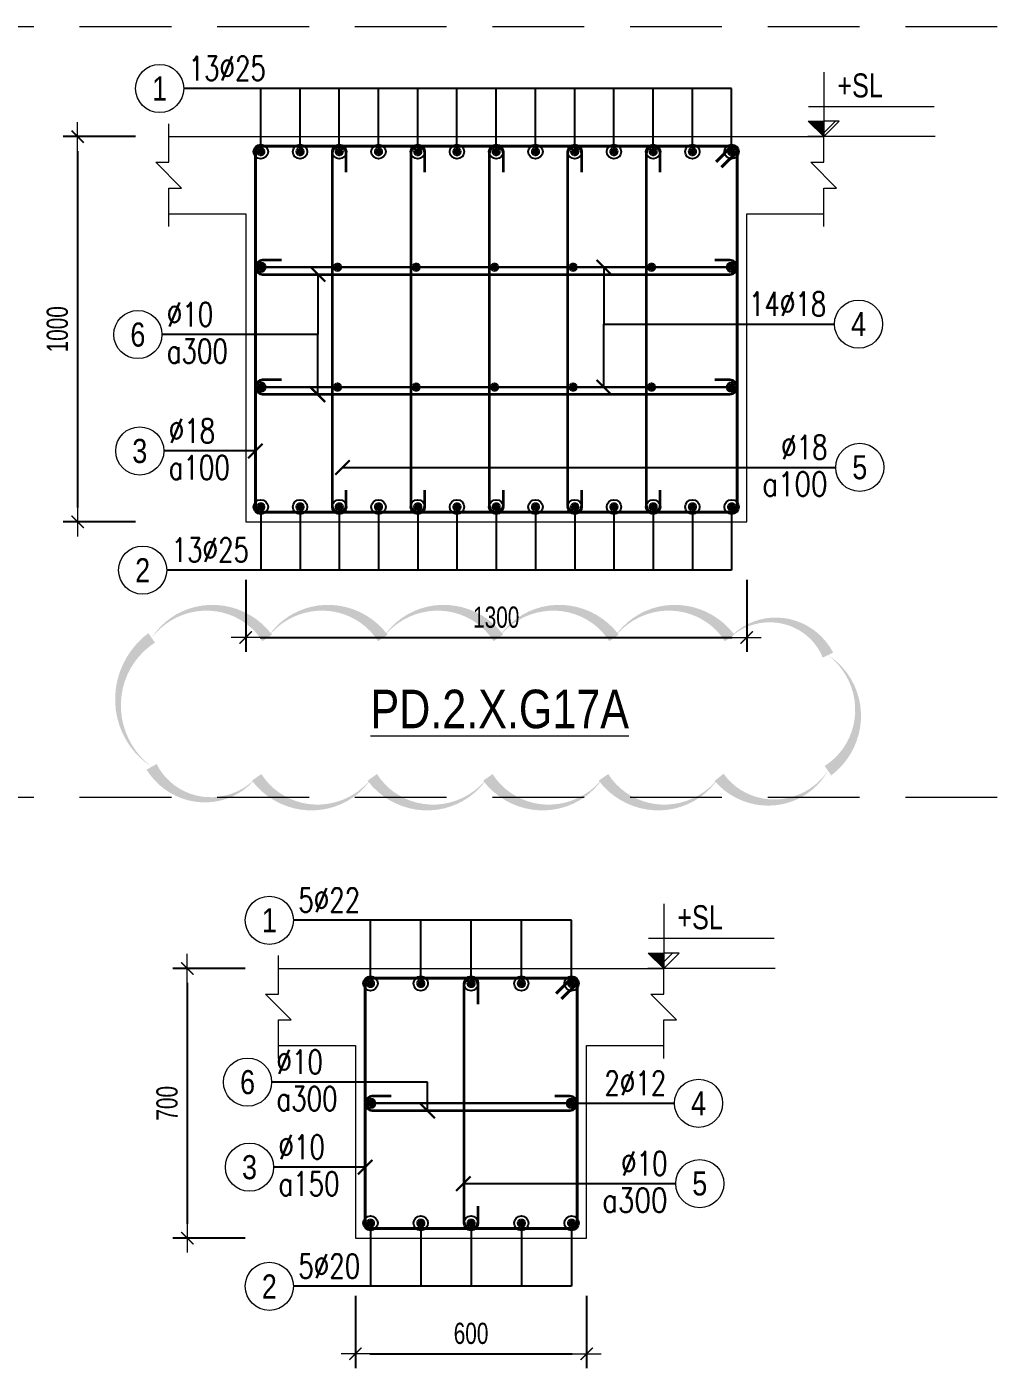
# Model space of a CAD drawing. Header units: millimetres. Extents: x 0 to 264070, y -218202 to 27271.
# Drawn here: x 240527 to 243045, y -173405 to -169923 of the extents above; entities that cross this region are included whole.
import ezdxf
from ezdxf.enums import TextEntityAlignment as Align

# ---------------------------------------------------------------- set-up
doc = ezdxf.new("R2010")
doc.units = ezdxf.units.MM
doc.header["$PDMODE"] = 3
doc.linetypes.add('HIDDEN2', pattern=[4.762499999999999, 3.175, -1.5875])
doc.layers.get('0').update_dxf_attribs({"lineweight": 20})
doc.layers.get('Defpoints').update_dxf_attribs({"color": 151, "lineweight": 9})
doc.layers.add('2020-08-27', color=3, linetype='Continuous', lineweight=20, plot=False)
for name, color, linetype, lineweight in [('NDC_S_ANNO', 7, 'Continuous', 20), ('NDC_S_CONTINUOUS', 3, 'Continuous', 20), ('NDC_S_DIM', 1, 'Continuous', 15), ('NDC_S_HIDDEN', 8, 'HIDDEN2', 13), ('NDC_S_REBAR', 4, 'Continuous', 35), ('NDC_S_STIRRUP', 4, 'Continuous', 40), ('NDC_S_TEXT SYMBOL', 7, 'Continuous', 20), ('NDC_S_THIN LINE', 8, 'Continuous', 9), ('NDC_S_VN TEXT', 7, 'Continuous', 20)]:
    doc.layers.add(name, color=color, linetype=linetype, lineweight=lineweight)
doc.styles.add('ARIAL', font='arial.ttf', dxfattribs={"width": 0.8})
doc.styles.add('NDC_ANNO', font='', dxfattribs={"width": 0.8})
doc.styles.add('NDC_DIM', font='', dxfattribs={"width": 0.75})
doc.styles.add('NDC_EN TXT', font='romans.shx', dxfattribs={"width": 0.8})
doc.styles.get('NDC_ANNO').set_extended_font_data('Dotum')
doc.styles.get('NDC_DIM').set_extended_font_data('Dotum')
doc.dimstyles.new('NDC_dim_25', dxfattribs={"dimscale": 25, "dimtxt": 2.2, "dimasz": 1.5, "dimexe": 1.5, "dimexo": 2.5, "dimgap": 1, "dimtad": 1, "dimdec": 0, "dimzin": 0, "dimdsep": 46, "dimtxsty": 'NDC_DIM', "dimblk": 'DIMMARK', "dimcen": 0.09, "dimdle": 1.2, "dimclrd": 1, "dimclre": 1, "dimclrt": 3, "dimadec": 0, "dimazin": 0, "dimtfac": 1, "dimtdec": 0, "dimtix": 1, "dimtofl": 0, "dimtmove": 0, "dimatfit": 3, "dimfxl": 6, "dimfxlon": 1, "dimtolj": 1, "dimtzin": 0, "dimarcsym": 0})

# ---------------------------------------------------------------- blocks, each defined once
blk = doc.blocks.new('DIMMARK')
at = {"layer": 'NDC_S_DIM', "color": 1}
blk.add_line((-1.5, 0), (1, 0), dxfattribs=at)
at = {"layer": 'NDC_S_DIM', "color": 2, "const_width": 0.1}
blk.add_lwpolyline([(-0.4242640687119285, -0.4242640687119285), (0.4242640687119285, 0.4242640687119285)], dxfattribs=at)
blk = doc.blocks.new('kata_block_THEP')
at = {"layer": 'NDC_S_REBAR', "color": 0}
for p, q in [((-0.5, 0), (0.5, 0)), ((-0.3535533905960619, 0.353553390592424), (0.3535533905960619, -0.353553390592424)), ((0.3535533905960619, 0.353553390592424), (-0.3535533905960619, -0.353553390592424)), ((0, 0.5), (0, -0.5))]:
    blk.add_line(p, q, dxfattribs=at)
at = {"layer": 'NDC_S_REBAR', "color": 0, "const_width": 0.08333333333333334}
blk.add_lwpolyline([(-0.5, -1.818989403545856e-12, 1), (0.5000000000145519, -1.818989403545856e-12, 1), (-0.5, -1.818989403545856e-12, 1)], format="xyb", dxfattribs=at)
blk = doc.blocks.new('*D455')
at = {"layer": 'Defpoints', "color": 0, "transparency": 16777216}
for p in [(241164.5384425447, -170208.4220523215), (240658.5384425447, -171208.4220523215), (241164.5384425447, -171208.4220523215)]:
    blk.add_point(p, dxfattribs=at)
at = {"layer": 'NDC_S_DIM', "color": 1, "lineweight": -2, "transparency": 16777216}
for p, q in [((240808.5384425447, -170208.4220523215), (240621.0384425447, -170208.4220523215)), ((240658.5384425447, -170245.9220523215), (240658.5384425447, -171170.9220523215)), ((240808.5384425447, -171208.4220523215), (240621.0384425447, -171208.4220523215))]:
    blk.add_line(p, q, dxfattribs=at)
at = {"layer": 'NDC_S_DIM', "color": 1, "lineweight": -2, "transparency": 16777216, "xscale": 37.5, "yscale": 37.5, "zscale": 37.5}
for p, rotation in [((240658.5384425447, -170208.4220523215), 90), ((240658.5384425447, -171208.4220523215), 270)]:
    blk.add_blockref('DIMMARK', p, dxfattribs=dict(at, rotation=rotation))
at = {"layer": 'NDC_S_DIM', "color": 3, "transparency": 16777216, "insert": (240606.0384425448, -170708.4220523215), "char_height": 55.00000000000001, "attachment_point": 5, "rotation": 90, "style": 'NDC_DIM'}
blk.add_mtext('\\A1;1000', dxfattribs=at)
blk = doc.blocks.new('*D456')
at = {"layer": 'Defpoints', "color": 0, "transparency": 16777216}
for p in [(241094.8653180004, -171208.4220523215), (242394.8653180004, -171208.4220523215), (242394.8653180004, -171508.4220523215)]:
    blk.add_point(p, dxfattribs=at)
at = {"layer": 'NDC_S_DIM', "color": 1, "lineweight": -2, "transparency": 16777216}
for p, q in [((241094.8653180004, -171358.4220523215), (241094.8653180004, -171545.9220523215)), ((242394.8653180004, -171358.4220523215), (242394.8653180004, -171545.9220523215)), ((241132.3653180004, -171508.4220523215), (242357.3653180004, -171508.4220523215))]:
    blk.add_line(p, q, dxfattribs=at)
at = {"layer": 'NDC_S_DIM', "color": 1, "lineweight": -2, "transparency": 16777216, "xscale": 37.5, "yscale": 37.5, "zscale": 37.5, "rotation": 180}
blk.add_blockref('DIMMARK', (241094.8653180004, -171508.4220523215), dxfattribs=at)
at = {"layer": 'NDC_S_DIM', "color": 1, "lineweight": -2, "transparency": 16777216, "xscale": 37.5, "yscale": 37.5, "zscale": 37.5}
blk.add_blockref('DIMMARK', (242394.8653180004, -171508.4220523215), dxfattribs=at)
at = {"layer": 'NDC_S_DIM', "color": 3, "transparency": 16777216, "insert": (241744.8653180004, -171455.9220523215), "char_height": 55.00000000000001, "attachment_point": 5, "style": 'NDC_DIM'}
blk.add_mtext('\\A1;1300', dxfattribs=at)
blk = doc.blocks.new('kata_block_CT')
at = {"layer": 'NDC_S_ANNO'}
blk.add_hatch(color=3, dxfattribs=at).paths.add_polyline_path([(0, 1.596954857557648), (-1.612010908633238, 1.596954857557648), (0, 0)])
at = {"layer": 'NDC_S_ANNO', "ltscale": 50}
h = blk.add_hatch(dxfattribs=at)
h.set_pattern_fill('ANSI31', color=256, scale=1.406250541793835, style=0)
h.set_pattern_definition([(45.00000000000001, (0, 5.456968210637569e-12), (-3.157122508925224, 3.157122508925225), [])])
h.paths.add_polyline_path([(0, 1.596954857557648), (0, 0), (1.612010908924276, 1.596954857557648)])
for p, q in [((-1.592704896858777, 3.140833880479477), (11.46947077315417, 3.140833880479477)), ((11.56125648126181, 5.456968210637569e-12), (-1.63869572513795, 5.456968210637569e-12))]:
    blk.add_line(p, q, dxfattribs=at)
for points in [[(0, 6.69495074864426), (0, 0)], [(0, 0), (-1.612010908924276, 1.596954857557648), (0, 1.596954857557648)], [(0, 0), (1.612010908924276, 1.596954857557648), (0, 1.596954857557648)]]:
    blk.add_lwpolyline(points, dxfattribs=at)
at = {"layer": 'NDC_S_ANNO', "color": 8, "ltscale": 50}
blk.add_lwpolyline([(0, 0), (-1.612010908633238, 1.596954857557648), (0, 1.596954857557648)], dxfattribs=at)
at = {"layer": 'NDC_S_TEXT SYMBOL', "color": 3, "style": 'NDC_ANNO', "width": 0.8}
blk.add_attdef('CT', (1.409564409346785, 4.068271311703938), '', height=2.5, dxfattribs=at)
blk = doc.blocks.new('kata_block_TD')
at = {"color": 6, "linetype": 'ByBlock', "lineweight": -2, "style": 'ARIAL', "width": 0.8}
blk.add_attdef('SECTDET2', text='', height=5, dxfattribs=at).set_placement((0, 7.970649532882817), align=Align.CENTER)
at = {"color": 0, "linetype": 'ByBlock', "lineweight": -2, "style": 'ARIAL', "width": 0.8}
blk.add_attdef('SECTDET1', text='', height=5, dxfattribs=at).set_placement((0, 1.470649532882817), align=Align.CENTER)
at = {"color": 3, "lineweight": 25, "style": 'ARIAL', "width": 0.8}
blk.add_attdef('SSCALE', text='', height=2.5, dxfattribs=at).set_placement((0, -3.998868953555331), align=Align.CENTER)
blk = doc.blocks.new('*U239')
blk.add_circle((2.5, 0), 2.5)
at = {"layer": 'NDC_S_VN TEXT', "color": 3, "style": 'NDC_EN TXT', "width": 0.75}
blk.add_attdef('DK2', text='', height=2.5, dxfattribs=at).set_placement((-0.85, 0.8455043070534884), align=Align.RIGHT)
at = {"layer": 'NDC_S_VN TEXT', "color": 7, "style": 'ARIAL', "width": 0.8}
blk.add_attdef('SH3', text='', height=2.5, dxfattribs=at).set_placement((2.5, 0), align=Align.MIDDLE)
blk = doc.blocks.new('*U241')
blk.add_circle((-2.5, 0), 2.5)
at = {"layer": 'NDC_S_VN TEXT', "color": 3, "style": 'NDC_EN TXT', "width": 0.75}
for tag, p in [('DK1', (0.5, 0.8455043070534884)), ('KC1', (0.5, -2.972544307831413))]:
    blk.add_attdef(tag, p, '', height=2.5, dxfattribs=at)
at = {"layer": 'NDC_S_VN TEXT', "color": 7, "style": 'ARIAL', "width": 0.8}
blk.add_attdef('SH2', text='', height=2.5, dxfattribs=at).set_placement((-2.5, 0), align=Align.MIDDLE)
blk = doc.blocks.new('*U321')
blk.add_circle((2.5, 0), 2.5)
at = {"layer": 'NDC_S_VN TEXT', "color": 3, "style": 'NDC_EN TXT'}
for tag, width, p in [('DK2', 0.75, (-0.85, 0.8455043070534884)), ('KC2', 0.8, (-0.85, -2.972544307831413))]:
    blk.add_attdef(tag, text='', height=2.5, dxfattribs=dict(at, width=width)).set_placement(p, align=Align.RIGHT)
at = {"layer": 'NDC_S_VN TEXT', "color": 7, "style": 'ARIAL', "width": 0.8}
blk.add_attdef('SH3', text='', height=2.5, dxfattribs=at).set_placement((2.5, 0), align=Align.MIDDLE)
blk = doc.blocks.new('*U240')
blk.add_circle((-2.5, 0), 2.5)
at = {"layer": 'NDC_S_VN TEXT', "color": 3, "style": 'NDC_EN TXT', "width": 0.75}
blk.add_attdef('DK1', (0.5, 0.8455043070534884), '', height=2.5, dxfattribs=at)
at = {"layer": 'NDC_S_VN TEXT', "color": 7, "style": 'ARIAL', "width": 0.8}
blk.add_attdef('SH2', text='', height=2.5, dxfattribs=at).set_placement((-2.5, 0), align=Align.MIDDLE)
blk = doc.blocks.new('*D469')
at = {"layer": 'Defpoints', "color": 0, "transparency": 16777216}
for p in [(241379.5699531391, -173067.3845385296), (241979.5699531391, -173067.3845385296), (241979.5699531391, -173367.3845385296)]:
    blk.add_point(p, dxfattribs=at)
at = {"layer": 'NDC_S_DIM', "color": 1, "lineweight": -2, "transparency": 16777216}
for p, q in [((241379.5699531391, -173217.3845385296), (241379.5699531391, -173404.8845385296)), ((241979.5699531391, -173217.3845385296), (241979.5699531391, -173404.8845385296)), ((241417.0699531391, -173367.3845385296), (241942.0699531391, -173367.3845385296))]:
    blk.add_line(p, q, dxfattribs=at)
at = {"layer": 'NDC_S_DIM', "color": 1, "lineweight": -2, "transparency": 16777216, "xscale": 37.5, "yscale": 37.5, "zscale": 37.5, "rotation": 180}
blk.add_blockref('DIMMARK', (241379.5699531391, -173367.3845385296), dxfattribs=at)
at = {"layer": 'NDC_S_DIM', "color": 1, "lineweight": -2, "transparency": 16777216, "xscale": 37.5, "yscale": 37.5, "zscale": 37.5}
blk.add_blockref('DIMMARK', (241979.5699531391, -173367.3845385296), dxfattribs=at)
at = {"layer": 'NDC_S_DIM', "color": 3, "transparency": 16777216, "insert": (241679.5699531391, -173314.8845385296), "char_height": 55.00000000000001, "attachment_point": 5, "style": 'NDC_DIM'}
blk.add_mtext('\\A1;600', dxfattribs=at)
blk = doc.blocks.new('*D470')
at = {"layer": 'Defpoints', "color": 0, "transparency": 16777216}
for p in [(241449.2430776834, -172367.3845385296), (240943.2430776834, -173067.3845385296), (241449.2430776834, -173067.3845385296)]:
    blk.add_point(p, dxfattribs=at)
at = {"layer": 'NDC_S_DIM', "color": 1, "lineweight": -2, "transparency": 16777216}
for p, q in [((241093.2430776834, -172367.3845385296), (240905.7430776834, -172367.3845385296)), ((240943.2430776834, -172404.8845385296), (240943.2430776834, -173029.8845385296)), ((241093.2430776834, -173067.3845385296), (240905.7430776834, -173067.3845385296))]:
    blk.add_line(p, q, dxfattribs=at)
at = {"layer": 'NDC_S_DIM', "color": 1, "lineweight": -2, "transparency": 16777216, "xscale": 37.5, "yscale": 37.5, "zscale": 37.5}
for p, rotation in [((240943.2430776834, -172367.3845385296), 90), ((240943.2430776834, -173067.3845385296), 270)]:
    blk.add_blockref('DIMMARK', p, dxfattribs=dict(at, rotation=rotation))
at = {"layer": 'NDC_S_DIM', "color": 3, "transparency": 16777216, "insert": (240890.7430776834, -172717.3845385296), "char_height": 55.00000000000001, "attachment_point": 5, "rotation": 90, "style": 'NDC_DIM'}
blk.add_mtext('\\A1;700', dxfattribs=at)

msp = doc.modelspace()

# ---------------------------------------------------------------- linework, layer by layer
at = {"layer": '2020-08-27'}
msp.add_lwpolyline([(240850.5369720655, -171509.4280277585, 0, 30, -0.52056705), (241150.5369720655, -171509.4280277585, 0, 30, -0.52056705), (241450.5369720655, -171509.4280277585, 0, 30, -0.52056705), (241750.5369720655, -171509.4280277585, 0, 30, -0.52056705), (242050.5369720655, -171509.4280277585, 0, 30, -0.52056705), (242350.5369720655, -171509.4280277585, 0, 30, -0.52056705), (242605.8561927807, -171554.1088070433, 0, 30, -0.52056705), (242605.8561927807, -171854.1088070433, 0, 30, -0.52056705), (242323.1695711367, -171871.4221853994, 0, 30, -0.52056705), (242023.1695711367, -171871.4221853994, 0, 30, -0.52056705), (241723.1695711367, -171871.4221853994, 0, 30, -0.52056705), (241423.1695711367, -171871.4221853994, 0, 30, -0.52056705), (241123.1695711367, -171871.4221853994, 0, 30, -0.52056705), (240850.5369720655, -171844.0547844706, 0, 30, -0.52056705)], format="xyseb", close=True, dxfattribs=at)
at = {"layer": 'NDC_S_CONTINUOUS'}
for points in [[(240894.8653180004, -170208.4220523215), (241094.8653180004, -170208.4220523215), (241094.8653180004, -170208.4220523215), (242394.8653180004, -170208.4220523215), (242394.8653180004, -170208.4220523215), (242594.8653180004, -170208.4220523215)], [(240894.8653180004, -170408.4220523215), (241094.8653180004, -170408.4220523215), (241094.8653180004, -171208.4220523215), (242394.8653180004, -171208.4220523215), (242394.8653180004, -170408.4220523215), (242594.8653180004, -170408.4220523215)], [(241179.5699531391, -172367.3845385296), (241379.5699531391, -172367.3845385296), (241379.5699531391, -172367.3845385296), (241979.5699531391, -172367.3845385296), (241979.5699531391, -172367.3845385296), (242179.5699531391, -172367.3845385296)], [(241179.5699531391, -172567.3845385296), (241379.5699531391, -172567.3845385296), (241379.5699531391, -173067.3845385296), (241979.5699531391, -173067.3845385296), (241979.5699531391, -172567.3845385296), (242179.5699531391, -172567.3845385296)]]:
    msp.add_lwpolyline(points, dxfattribs=at)
at = {"layer": 'NDC_S_HIDDEN', "ltscale": 75}
for p, q in [((243044.9620485608, -169923.3971106886), (225114.385486981, -169923.3971106886)), ((243044.9620485608, -171923.3971106863), (225114.385486981, -171923.3971106863))]:
    msp.add_line(p, q, dxfattribs=at)
at = {"layer": 'NDC_S_REBAR'}
for points in [[(241355.8309811364, -170300.7667422548), (241355.8309811364, -170251.853572445, 0.9999999999999999), (241318.9669811364, -170251.853572445), (241318.9669811364, -171164.9900523215, 0.9999999999999999), (241355.8309811364, -171164.9900523215), (241355.8309811364, -171125.7331613126, -0.414213562)], [(241559.7636548645, -170300.7667422548), (241559.7636548645, -170251.853572445, 0.9999999999999999), (241522.8996548645, -170251.853572445), (241522.8996548645, -171164.9900523215, 0.9999999999999999), (241559.7636548645, -171164.9900523215), (241559.7636548645, -171125.7331613126, -0.414213562)], [(241763.4303215272, -170300.7667422549), (241763.4303215272, -170251.853572445, 0.9999999999999999), (241726.5663215271, -170251.853572445), (241726.5663215271, -171164.9900523215, 0.9999999999999999), (241763.4303215272, -171164.9900523215), (241763.4303215272, -171125.7331613127, -0.414213562)], [(241967.0969881938, -170300.7667422549), (241967.0969881938, -170251.853572445, 0.9999999999999999), (241930.2329881938, -170251.853572445), (241930.2329881938, -171164.9900523215, 0.9999999999999999), (241967.0969881938, -171164.9900523215), (241967.0969881938, -171125.7331613127, -0.414213562)], [(242170.7636548606, -170300.7667422549), (242170.7636548606, -170251.853572445, 0.9999999999999999), (242133.8996548605, -170251.853572445), (242133.8996548605, -171164.9900523215, 0.9999999999999999), (242170.7636548606, -171164.9900523215), (242170.7636548606, -171125.7331613127, -0.414213562)], [(241187.2104878103, -170528.9900523215), (241138.2973180004, -170528.9900523215, 0.9999999999999999), (241138.2973180004, -170565.8540523216), (242351.4333180004, -170565.8540523216, 0.9999999999999999), (242351.4333180004, -170528.9900523215), (242312.1764269916, -170528.9900523215, -0.414213562)], [(241187.2104878103, -170839.9900523215), (241138.2973180004, -170839.9900523215, 0.9999999999999999), (241138.2973180004, -170876.8540523216), (242351.4333180004, -170876.8540523216, 0.9999999999999999), (242351.4333180004, -170839.9900523215), (242312.1764269916, -170839.9900523215, -0.414213562)], [(241697.9399952332, -172459.729228463), (241697.9399952332, -172410.8160586531, 0.9999999999999999), (241661.0759952332, -172410.8160586531), (241661.0759952332, -173023.9525385296, 0.9999999999999999), (241697.9399952332, -173023.9525385296), (241697.9399952332, -172984.6956475208, -0.414213562)], [(241471.915122949, -172698.9525385296), (241423.0019531391, -172698.9525385296, 0.9999999999999999), (241423.0019531391, -172735.8165385297), (241936.1379531391, -172735.8165385297, 0.9999999999999999), (241936.1379531391, -172698.9525385296), (241896.8810621302, -172698.9525385296, -0.414213562)]]:
    msp.add_lwpolyline(points, format="xyb", dxfattribs=at)
at = {"layer": 'NDC_S_STIRRUP'}
for points in [[(242315.8653180004, -170273.4220523215), (242355.8653180004, -170233.4220523215, -0.414213562), (242369.8653180004, -170247.4220523215), (242369.8653180004, -171169.4220523215, -0.414213562), (242355.8653180004, -171183.4220523215), (241133.8653180004, -171183.4220523215, -0.414213562), (241119.8653180004, -171169.4220523215), (241119.8653180004, -170247.4220523215, -0.414213562), (241133.8653180004, -170233.4220523215), (242355.8653180004, -170233.4220523215, -0.414213562), (242369.8653180004, -170247.4220523215), (242329.8653180004, -170287.4220523215)], [(241900.5699531391, -172432.3845385296), (241940.5699531391, -172392.3845385296, -0.414213562), (241954.5699531391, -172406.3845385296), (241954.5699531391, -173028.3845385296, -0.414213562), (241940.5699531391, -173042.3845385296), (241418.5699531391, -173042.3845385296, -0.414213562), (241404.5699531391, -173028.3845385296), (241404.5699531391, -172406.3845385296, -0.414213562), (241418.5699531391, -172392.3845385296), (241940.5699531391, -172392.3845385296, -0.414213562), (241954.5699531391, -172406.3845385296), (241914.5699531391, -172446.3845385296)]]:
    msp.add_lwpolyline(points, format="xyb", dxfattribs=at)
at = {"layer": 'NDC_S_THIN LINE'}
for points in [[(240894.8653180004, -170441.7553856549), (240894.8653180004, -170341.7553856549), (240928.1986513337, -170341.7553856549), (240861.5319846671, -170275.0887189882), (240894.8653180004, -170275.0887189882), (240894.8653180004, -170175.0887189882)], [(242594.8653180004, -170441.7553856549), (242594.8653180004, -170341.7553856549), (242628.1986513337, -170341.7553856549), (242561.5319846671, -170275.0887189882), (242594.8653180004, -170275.0887189882), (242594.8653180004, -170175.0887189882)], [(241179.5699531391, -172600.717871863), (241179.5699531391, -172500.717871863), (241212.9032864724, -172500.717871863), (241146.2366198058, -172434.0512051963), (241179.5699531391, -172434.0512051963), (241179.5699531391, -172334.0512051963)], [(242179.5699531391, -172600.717871863), (242179.5699531391, -172500.717871863), (242212.9032864724, -172500.717871863), (242146.2366198058, -172434.0512051963), (242179.5699531391, -172434.0512051963), (242179.5699531391, -172334.0512051963)]]:
    msp.add_lwpolyline(points, dxfattribs=at)

# ---------------------------------------------------------------- block references
at = {"layer": 'NDC_S_REBAR', "xscale": 22, "yscale": 22, "zscale": 22}
for p in [(241133.8653180004, -170247.4220523215), (241235.6986513337, -170247.4220523215), (241337.5319846671, -170247.4220523215), (241439.3653180004, -170247.4220523215), (241541.1986513338, -170247.4220523215), (241643.0319846671, -170247.4220523215), (241744.8653180005, -170247.4220523215), (241846.6986513338, -170247.4220523215), (241948.5319846672, -170247.4220523215), (242050.3653180005, -170247.4220523215), (242152.1986513339, -170247.4220523215), (242254.0319846672, -170247.4220523215), (242355.8653180004, -170247.4220523215), (241133.8653180004, -170547.4220523215), (241332.9669811364, -170547.4220523215), (241536.8996548645, -170547.4220523215), (241740.5663215271, -170547.4220523215), (241944.2329881938, -170547.4220523215), (242147.8996548605, -170547.4220523215), (242355.8653180004, -170547.4220523215), (241133.8653180004, -170858.4220523215), (241332.9669811364, -170858.4220523215), (241536.8996548645, -170858.4220523215), (241740.5663215271, -170858.4220523215), (241944.2329881938, -170858.4220523215), (242147.8996548605, -170858.4220523215), (242355.8653180004, -170858.4220523215), (241133.8653180004, -171169.4220523215), (241235.6986513337, -171169.4220523215), (241337.5319846671, -171169.4220523215), (241439.3653180004, -171169.4220523215), (241541.1986513338, -171169.4220523215), (241643.0319846671, -171169.4220523215), (241744.8653180005, -171169.4220523215), (241846.6986513338, -171169.4220523215), (241948.5319846672, -171169.4220523215), (242050.3653180005, -171169.4220523215), (242152.1986513339, -171169.4220523215), (242254.0319846672, -171169.4220523215), (242355.8653180004, -171169.4220523215), (241549.0699531391, -172406.3845385296), (241679.5699531391, -172406.3845385296), (241810.0699531391, -172406.3845385296), (241940.5699531391, -172406.3845385296), (241940.5699531391, -172717.3845385296), (241549.0699531391, -173028.3845385296), (241679.5699531391, -173028.3845385296), (241810.0699531391, -173028.3845385296), (241940.5699531391, -173028.3845385296)]:
    msp.add_blockref('kata_block_THEP', p, dxfattribs=at)
at = {"layer": 'NDC_S_REBAR', "color": 3, "xscale": 22, "yscale": 22, "zscale": 22}
for p in [(241418.5699531391, -172406.3845385296), (241418.5699531391, -172717.3845385296), (241418.5699531391, -173028.3845385296)]:
    msp.add_blockref('kata_block_THEP', p, dxfattribs=at)
at = {"layer": 'NDC_S_THIN LINE', "xscale": 25, "yscale": 25, "zscale": 25}
for name, p, values in [('*U240', (240933.8653180004, -170083.4220523215), {'SH2': '1', 'DK1': '13%%c25'}), ('*U239', (242622.755561798, -170695.0205708116), {'SH3': '4', 'DK2': '14%%c18'}), ('*U241', (240877.3653180003, -170722.1380523216), {'SH2': '6', 'DK1': '%%c10', 'KC1': 'a300'}), ('*U241', (240882.3653180004, -171024.2427229311), {'SH2': '3', 'DK1': '%%c18', 'KC1': 'a100'}), ('*U321', (242625.9215168646, -171066.8891805008), {'SH3': '5', 'DK2': '%%c18', 'KC2': 'a100'}), ('*U240', (240889.8570650421, -171333.4220523215), {'SH2': '2', 'DK1': '13%%c25'}), ('*U240', (241218.5699531391, -172242.3845385296), {'SH2': '1', 'DK1': '5%%c22'}), ('*U241', (241162.0699531391, -172662.3845385296), {'SH2': '6', 'DK1': '%%c10', 'KC1': 'a300'}), ('*U239', (242207.4601969366, -172717.3845385296), {'SH3': '4', 'DK2': '2%%c12'}), ('*U241', (241167.0699531391, -172883.2052091392), {'SH2': '3', 'DK1': '%%c10', 'KC1': 'a150'}), ('*U321', (242210.6261520033, -172925.851666709), {'SH3': '5', 'DK2': '%%c10', 'KC2': 'a300'}), ('*U240', (241218.5699531391, -173192.3845385296), {'SH2': '2', 'DK1': '5%%c20'})]:
    msp.add_blockref(name, p, dxfattribs=at).add_auto_attribs(values)
at = {"layer": 'NDC_S_VN TEXT', "xscale": 25, "yscale": 25, "zscale": 25}
for p in [(242594.8653180004, -170208.4220523215), (242179.5699531391, -172367.3845385296)]:
    msp.add_blockref('kata_block_CT', p, dxfattribs=at).add_auto_attribs({'CT': '+SL'})
at = {"layer": 'NDC_S_VN TEXT'}
ref = msp.add_blockref('kata_block_TD', (241754.0348847994, -171773.3276992585), dxfattribs=dict(at, xscale=20, yscale=20, zscale=20))
ref.add_attrib('SECTDET1', '%%uPD.2.X.G17A', dxfattribs={"layer": '0', "color": 0, "linetype": 'ByBlock', "lineweight": -2, "height": 100, "style": 'ARIAL', "width": 0.8}).set_placement((241754.0348847994, -171743.9147086008), align=Align.CENTER)

# ---------------------------------------------------------------- dimensions: what is measured, and where the dimension line sits
at = {"layer": 'NDC_S_DIM'}
for base, p1, p2, picture, middle in [((240658.5384425447, -171208.4220523215), (241164.5384425447, -170208.4220523215), (241164.5384425447, -171208.4220523215), '*D455', (240606.0384425448, -170708.4220523215)), ((240943.2430776834, -173067.3845385296), (241449.2430776834, -172367.3845385296), (241449.2430776834, -173067.3845385296), '*D470', (240890.7430776834, -172717.3845385296))]:
    dim = msp.add_linear_dim(base=base, p1=p1, p2=p2, angle=270, dimstyle='NDC_dim_25', dxfattribs=at)
    dim.commit()
    dim.dimension.update_dxf_attribs({"geometry": picture, "text_midpoint": middle})
for base, p1, p2, picture, middle in [((242394.8653180004, -171508.4220523215), (241094.8653180004, -171208.4220523215), (242394.8653180004, -171208.4220523215), '*D456', (241744.8653180004, -171455.9220523215)), ((241979.5699531391, -173367.3845385296), (241379.5699531391, -173067.3845385296), (241979.5699531391, -173067.3845385296), '*D469', (241679.5699531391, -173314.8845385296))]:
    dim = msp.add_linear_dim(base=base, p1=p1, p2=p2, dimstyle='NDC_dim_25', dxfattribs=at)
    dim.commit()
    dim.dimension.update_dxf_attribs({"geometry": picture, "text_midpoint": middle})

# ---------------------------------------------------------------- leaders
at = {"layer": 'NDC_S_THIN LINE'}
for points, override in [([(242355.8653180004, -170247.4220523215), (242355.8653180004, -170083.4220523215), (240933.8653180004, -170083.4220523215)], {"dimldrblk": 'DotBlank'}), ([(241133.8653180004, -170247.4220523215), (241133.8653180004, -170083.4220523215), (240933.8653180004, -170083.4220523215)], {"dimldrblk": 'DotBlank'}), ([(241235.6986513337, -170247.4220523215), (241235.6986513337, -170083.4220523215), (241035.6986513337, -170083.4220523215)], {"dimldrblk": 'DotBlank'}), ([(241337.5319846671, -170247.4220523215), (241337.5319846671, -170083.4220523215), (241137.5319846671, -170083.4220523215)], {"dimldrblk": 'DotBlank'}), ([(241439.3653180004, -170247.4220523215), (241439.3653180004, -170083.4220523215), (241239.3653180004, -170083.4220523215)], {"dimldrblk": 'DotBlank'}), ([(241541.1986513338, -170247.4220523215), (241541.1986513338, -170083.4220523215), (241341.1986513338, -170083.4220523215)], {"dimldrblk": 'DotBlank'}), ([(241643.0319846671, -170247.4220523215), (241643.0319846671, -170083.4220523215), (241443.0319846671, -170083.4220523215)], {"dimldrblk": 'DotBlank'}), ([(241744.8653180005, -170247.4220523215), (241744.8653180005, -170083.4220523215), (241544.8653180005, -170083.4220523215)], {"dimldrblk": 'DotBlank'}), ([(241846.6986513338, -170247.4220523215), (241846.6986513338, -170083.4220523215), (241646.6986513338, -170083.4220523215)], {"dimldrblk": 'DotBlank'}), ([(241948.5319846672, -170247.4220523215), (241948.5319846672, -170083.4220523215), (241748.5319846672, -170083.4220523215)], {"dimldrblk": 'DotBlank'}), ([(242050.3653180005, -170247.4220523215), (242050.3653180005, -170083.4220523215), (241850.3653180005, -170083.4220523215)], {"dimldrblk": 'DotBlank'}), ([(242152.1986513339, -170247.4220523215), (242152.1986513339, -170083.4220523215), (241952.1986513339, -170083.4220523215)], {"dimldrblk": 'DotBlank'}), ([(242254.0319846672, -170247.4220523215), (242254.0319846672, -170083.4220523215), (242054.0319846672, -170083.4220523215)], {"dimldrblk": 'DotBlank'}), ([(241282.1986513335, -170565.8540523216), (241282.1986513336, -170722.1380523216), (240877.3653180003, -170722.1380523216)], {"dimldrblk": 'ArchTick'}), ([(241133.8653180004, -170547.4220523215), (242361.8653180004, -170547.4220523215)], {"dimasz": 1, "dimldrblk": 'DotBlank'}), ([(242355.8653180004, -170547.4220523215), (241133.8653180004, -170547.4220523215)], {"dimasz": 1, "dimldrblk": 'DotBlank'}), ([(242024.1081984962, -170547.4220523215), (242024.1081984962, -170695.0205708116), (242622.755561798, -170695.0205708116)], {"dimldrblk": 'ArchTick'}), ([(242024.1081984962, -170858.4220523215), (242024.1081984962, -170695.0205708116), (242622.755561798, -170695.0205708116)], {"dimldrblk": 'ArchTick'}), ([(241282.1986513337, -170878.4220523215), (241282.1986513336, -170722.1380523216), (240877.3653180003, -170722.1380523216)], {"dimldrblk": 'ArchTick'}), ([(241133.8653180004, -170858.4220523215), (242361.8653180004, -170858.4220523215)], {"dimasz": 1, "dimldrblk": 'DotBlank'}), ([(242355.8653180004, -170858.4220523215), (241133.8653180004, -170858.4220523215)], {"dimasz": 1, "dimldrblk": 'DotBlank'}), ([(241119.8653180004, -171024.2427229311), (240882.3653180004, -171024.2427229311)], {"dimldrblk": 'ArchTick'}), ([(241345.9333180004, -171066.8891805008), (242625.9215168646, -171066.8891805008)], {"dimldrblk": 'ArchTick'}), ([(242355.8653180004, -171169.4220523215), (242355.8653180004, -171333.4220523215), (240889.8570650421, -171333.4220523215)], {"dimldrblk": 'DotBlank'}), ([(241133.8653180004, -171169.4220523215), (241133.8653180004, -171333.4220523215), (240889.8570650421, -171333.4220523215)], {"dimldrblk": 'DotBlank'}), ([(241235.6986513337, -171169.4220523215), (241235.6986513337, -171333.4220523215), (241035.6986513337, -171333.4220523215)], {"dimldrblk": 'DotBlank'}), ([(241337.5319846671, -171169.4220523215), (241337.5319846671, -171333.4220523215), (241137.5319846671, -171333.4220523215)], {"dimldrblk": 'DotBlank'}), ([(241439.3653180004, -171169.4220523215), (241439.3653180004, -171333.4220523215), (241239.3653180004, -171333.4220523215)], {"dimldrblk": 'DotBlank'}), ([(241541.1986513338, -171169.4220523215), (241541.1986513338, -171333.4220523215), (241341.1986513338, -171333.4220523215)], {"dimldrblk": 'DotBlank'}), ([(241643.0319846671, -171169.4220523215), (241643.0319846671, -171333.4220523215), (241443.0319846671, -171333.4220523215)], {"dimldrblk": 'DotBlank'}), ([(241744.8653180005, -171169.4220523215), (241744.8653180005, -171333.4220523215), (241544.8653180005, -171333.4220523215)], {"dimldrblk": 'DotBlank'}), ([(241846.6986513338, -171169.4220523215), (241846.6986513338, -171333.4220523215), (241646.6986513338, -171333.4220523215)], {"dimldrblk": 'DotBlank'}), ([(241948.5319846672, -171169.4220523215), (241948.5319846672, -171333.4220523215), (241748.5319846672, -171333.4220523215)], {"dimldrblk": 'DotBlank'}), ([(242050.3653180005, -171169.4220523215), (242050.3653180005, -171333.4220523215), (241850.3653180005, -171333.4220523215)], {"dimldrblk": 'DotBlank'}), ([(242152.1986513339, -171169.4220523215), (242152.1986513339, -171333.4220523215), (241952.1986513339, -171333.4220523215)], {"dimldrblk": 'DotBlank'}), ([(242254.0319846672, -171169.4220523215), (242254.0319846672, -171333.4220523215), (242054.0319846672, -171333.4220523215)], {"dimldrblk": 'DotBlank'}), ([(241418.5699531391, -172406.3845385296), (241418.5699531391, -172242.3845385296), (241218.5699531391, -172242.3845385296)], {"dimldrblk": 'DotBlank'}), ([(241549.0699531391, -172406.3845385296), (241549.0699531391, -172242.3845385296), (241218.5699531391, -172242.3845385296)], {"dimldrblk": 'DotBlank'}), ([(241679.5699531391, -172406.3845385296), (241679.5699531391, -172242.3845385296), (241218.5699531391, -172242.3845385296)], {"dimldrblk": 'DotBlank'}), ([(241810.0699531391, -172406.3845385296), (241810.0699531391, -172242.3845385296), (241218.5699531391, -172242.3845385296)], {"dimldrblk": 'DotBlank'}), ([(241940.5699531391, -172406.3845385296), (241940.5699531391, -172242.3845385296), (241218.5699531391, -172242.3845385296)], {"dimldrblk": 'DotBlank'}), ([(241566.9032864724, -172737.3845385296), (241566.9032864724, -172662.3845385296), (241162.0699531391, -172662.3845385296)], {"dimldrblk": 'ArchTick'}), ([(241418.5699531391, -172717.3845385296), (241946.5699531391, -172717.3845385296)], {"dimasz": 1, "dimldrblk": 'DotBlank'}), ([(241940.5699531391, -172717.3845385296), (241418.5699531391, -172717.3845385296)], {"dimasz": 1, "dimldrblk": 'DotBlank'}), ([(241940.5699531391, -172717.3845385296), (242207.4601969366, -172717.3845385296)], {"dimldrblk": 'DotSmall'}), ([(241404.5699531391, -172883.2052091392), (241167.0699531391, -172883.2052091392)], {"dimldrblk": 'ArchTick'}), ([(241659.5699531392, -172925.851666709), (242210.6261520033, -172925.851666709)], {"dimldrblk": 'ArchTick'}), ([(241418.5699531391, -173028.3845385296), (241418.5699531391, -173192.3845385296), (241218.5699531391, -173192.3845385296)], {"dimldrblk": 'DotBlank'}), ([(241549.0699531391, -173028.3845385296), (241549.0699531391, -173192.3845385296), (241218.5699531391, -173192.3845385296)], {"dimldrblk": 'DotBlank'}), ([(241679.5699531391, -173028.3845385296), (241679.5699531391, -173192.3845385296), (241218.5699531391, -173192.3845385296)], {"dimldrblk": 'DotBlank'}), ([(241810.0699531391, -173028.3845385296), (241810.0699531391, -173192.3845385296), (241218.5699531391, -173192.3845385296)], {"dimldrblk": 'DotBlank'}), ([(241940.5699531391, -173028.3845385296), (241940.5699531391, -173192.3845385296), (241218.5699531391, -173192.3845385296)], {"dimldrblk": 'DotBlank'})]:
    msp.add_leader(points, dimstyle='NDC_dim_25', override=override, dxfattribs=at)

doc.saveas('drawing.dxf')
